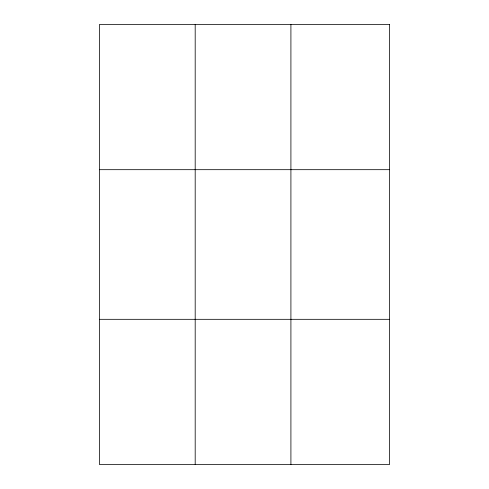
<?xml version="1.0" encoding="UTF-8"?>
<svg xmlns="http://www.w3.org/2000/svg" width="489" height="489" viewBox="0 0 489 489"><rect width="100%" height="100%" fill="white"/><g stroke="black" fill="none" stroke-linecap="round" stroke-linejoin="round"><path stroke-width="0.73" d="M195.19 24.45L195.19 464.55M290.912 24.45L290.912 464.55M99.469 169.683L389.531 169.683M99.469 319.317L389.531 319.317M389.531 24.45L389.531 464.55L99.469 464.55L99.469 24.45L389.531 24.45"/></g></svg>
